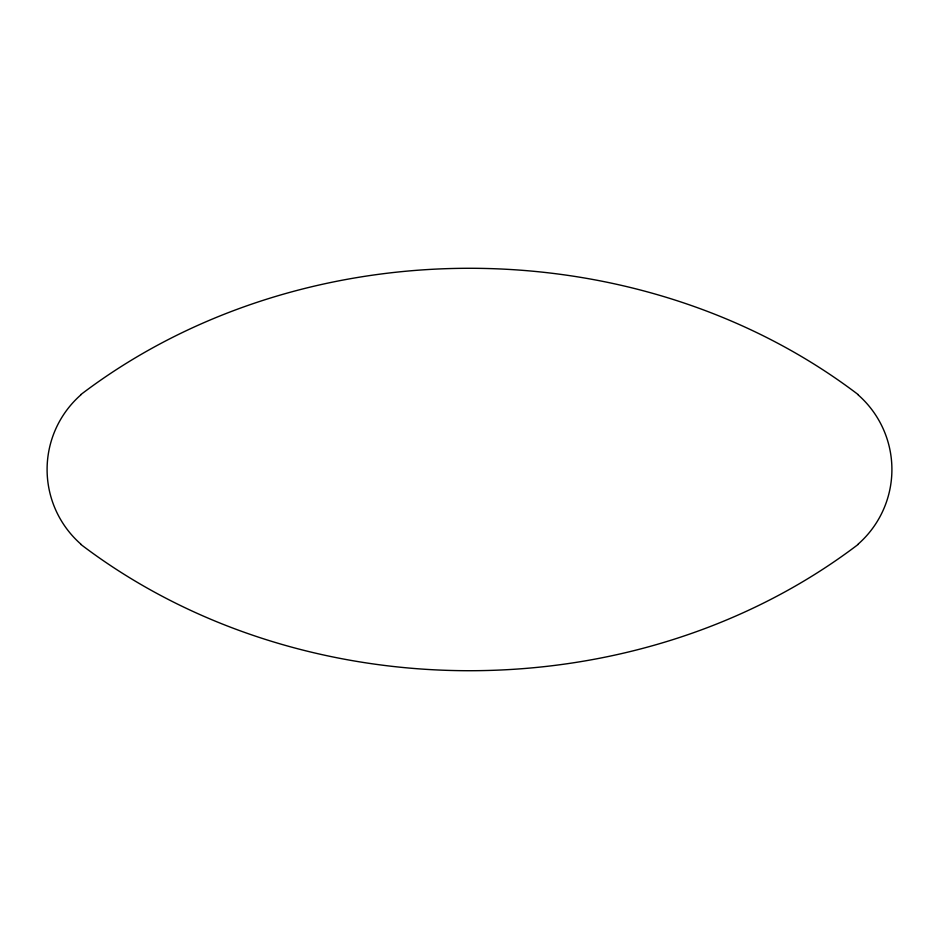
<?xml version="1.0" encoding="UTF-8"?>
<svg xmlns="http://www.w3.org/2000/svg" width="939" height="939" viewBox="0 0 939 939"><rect width="100%" height="100%" fill="white"/><g stroke="black" fill="none" stroke-linecap="round" stroke-linejoin="round"><path stroke-width="1.41" d="M80.836 394.58C302.335 226.182 636.665 226.182 858.164 394.58M858.164 544.42C636.665 712.818 302.335 712.818 80.836 544.42M858.011 394.756A99.358 99.358 0 0 1 858.011 544.244M80.989 544.244A99.358 99.358 0 0 1 80.989 394.756"/></g></svg>
